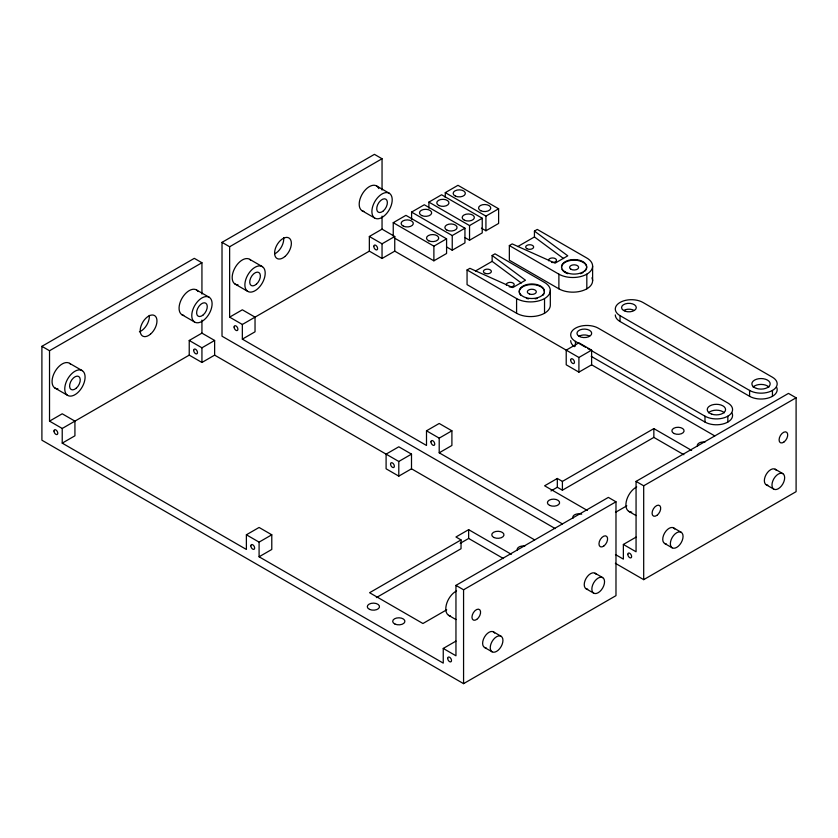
<?xml version="1.0" encoding="UTF-8"?>
<svg xmlns="http://www.w3.org/2000/svg" width="838" height="838" viewBox="0 0 838 838"><rect width="100%" height="100%" fill="white"/><g stroke="black" fill="none" stroke-linecap="round" stroke-linejoin="round"><path stroke-width="1.26" d="M201.937 262.744L49.526 350.734L49.526 421.137L62.222 428.469L62.222 443.134L246.382 549.456L246.382 534.791L259.089 542.123L259.089 556.788L443.25 663.12L443.25 648.444L455.956 655.787L455.956 585.385L608.367 497.395L615.982 501.794L615.982 595.65L463.571 683.651L41.9 440.201L41.9 346.335L194.311 258.345L201.937 262.744L201.937 294.033M555.269 528.61L222.018 336.206L222.018 242.35L374.429 154.349L382.044 158.749L382.044 190.037M222.018 242.35L229.633 246.749L382.044 158.749M49.526 421.137L62.222 413.794L74.928 421.137L74.928 435.802L62.222 443.134M189.231 355.134L189.231 340.469L201.937 333.136L214.633 340.469L214.633 355.134L201.937 362.466L189.231 355.134L62.222 428.469M229.633 317.141L242.339 309.809L255.035 317.141L255.035 331.806L242.339 339.139L242.339 324.474L229.633 317.141L229.633 246.749M369.349 251.149L369.349 236.484L382.044 229.151L394.75 236.484L394.75 251.149L382.044 258.481L369.349 251.149L242.339 324.474M393.242 236.127L393.242 222.688L405.938 215.356L446.581 238.82L446.581 253.485L433.885 260.817L394.373 238.002M411.594 219.42L411.594 212.087L424.3 204.755L464.943 228.219L464.943 242.884L452.237 250.216L446.602 246.959M428.899 208.212L428.899 202.105L441.595 194.772L482.238 218.236L482.238 232.901L469.542 240.234L465.027 237.625M445.282 197.527L445.282 192.646L457.977 185.313L498.62 208.777L498.62 223.442L485.925 230.775L481.41 228.166M189.231 340.469L201.937 347.801L214.633 340.469M369.349 236.484L382.044 243.816L394.75 236.484M393.242 222.688L433.885 246.152L446.581 238.82M411.594 212.087L452.237 235.551L464.943 228.219M428.899 202.105L469.542 225.569L482.238 218.236M445.282 192.646L485.925 216.11L498.62 208.777M550.315 290.503L550.315 305.168A19.756 11.407 0 0 1 538.122 315.716A19.756 11.407 0 0 1 516.585 313.244L467.059 284.637L467.059 269.972L469.909 268.328L512.783 287.57L525.478 280.238L492.136 255.496L494.996 253.841L544.532 282.437A19.756 11.407 0 0 1 544.532 298.569L544.532 313.244M591.932 277.807A19.756 11.407 0 0 1 582.724 290.639A19.756 11.407 0 0 1 558.883 288.827L509.347 260.22L509.347 245.555L512.207 243.91L555.07 263.153L567.766 255.82L534.435 231.079L537.284 229.423L586.82 258.02A19.756 11.407 0 0 1 586.82 274.162L586.82 288.827M475.471 270.988L492.136 261.362L492.136 255.496M517.758 246.571L534.435 236.945L534.435 231.079M246.382 534.791L259.089 527.458L271.784 534.791L271.784 549.456L259.089 556.788M242.339 339.139L426.5 445.47L426.5 430.805L439.206 423.473L451.902 430.805L451.902 445.47L439.206 452.803L439.206 438.138L451.902 430.805M259.089 542.123L271.784 534.791M214.633 355.134L398.794 461.466L411.5 454.133L411.5 468.798L534.654 539.892M394.75 251.149L578.911 357.47L591.618 350.137L591.618 364.802L714.772 435.907M411.5 454.133L398.794 446.801L386.098 454.133L386.098 468.798L398.794 476.131L411.5 468.798M591.618 350.137L578.911 342.805L566.216 350.137L566.216 364.802L578.911 372.135L591.618 364.802M511.348 554.306L468.651 529.658L455.956 536.99L461.036 539.923L461.036 548.722L376.356 597.609M691.633 450.415L653.85 428.606L562.403 481.4L557.322 478.467L544.616 485.799L587.312 510.447M461.036 539.923L369.589 592.717L422.928 623.514L446.706 609.792M460.188 543.349L468.651 538.457L503.481 558.569M550.975 490.932L557.322 487.266L562.403 490.199L653.85 437.405L683.86 454.72M615.459 554.557L623.367 559.124L623.367 544.459L636.063 551.792L636.063 481.4L788.474 393.399L796.1 397.799L796.1 491.665L643.689 579.655L615.354 563.293M455.956 585.385L463.571 589.784L615.982 501.794M636.063 481.4L643.689 485.799L796.1 397.799M615.501 512.343L626.814 505.806M443.25 648.444L455.956 641.112M623.367 544.459L636.063 537.127M509.347 245.555L558.883 274.162A19.756 11.407 0 0 0 586.82 274.162M620.036 315.643L749.591 390.435A16.163 9.333 0 0 0 772.447 390.435A16.163 9.333 0 0 0 772.447 377.236L642.903 302.434A16.163 9.333 0 0 0 620.036 302.434A16.163 9.333 0 0 0 620.036 315.643L620.036 321.509L749.591 396.301A16.163 9.333 0 0 0 769.106 397.778A16.163 9.333 0 0 0 776.637 387.282M376.754 186.046L389.461 193.379A14.372 8.296 -60 0 1 384.37 215.764A14.372 8.296 -60 0 1 372.323 207.908A14.372 8.296 -60 0 1 389.461 193.379M467.059 269.972L516.585 298.569A19.756 11.407 0 0 0 544.532 298.569M361.943 210.663L374.638 217.995M727.845 422.048L727.845 416.182A16.163 9.333 0 0 0 727.845 402.984L598.29 328.192A16.163 9.333 0 0 0 575.434 328.192A16.163 9.333 0 0 0 575.434 341.391L585.573 347.246M587.826 348.545L704.978 416.182A16.163 9.333 0 0 0 727.845 416.182M591.209 356.36L704.978 422.048A16.163 9.333 0 0 0 724.493 423.536A16.163 9.333 0 0 0 732.024 413.04M775.192 469.217L782.807 473.617A8.977 5.185 -60 0 1 779.958 487.527A8.977 5.185 -60 0 1 772.186 483.044A8.977 5.185 -60 0 1 782.807 473.617M766.204 484.773L773.83 489.172M249.745 259.371L262.451 266.704A14.372 8.296 -60 0 1 257.36 289.089A14.372 8.296 -60 0 1 245.314 281.233A14.372 8.296 -60 0 1 262.451 266.704M673.584 527.888L681.2 532.287A8.977 5.185 -60 0 1 678.351 546.198A8.977 5.185 -60 0 1 670.578 541.704A8.977 5.185 -60 0 1 681.2 532.287M234.933 283.988L247.629 291.32M628.657 511.306L636.073 515.58M664.597 543.443L672.223 547.843M196.637 290.032L209.343 297.364A14.372 8.296 -60 0 1 204.252 319.76A14.372 8.296 -60 0 1 192.206 311.893A14.372 8.296 -60 0 1 209.343 297.364M426.5 430.805L439.206 438.138M439.206 452.803L562.361 523.897M181.825 314.648L194.521 321.981M595.074 573.213L602.69 577.612A8.977 5.185 -60 0 1 599.84 591.523A8.977 5.185 -60 0 1 592.068 587.029A8.977 5.185 -60 0 1 602.69 577.612M586.087 588.768L593.713 593.168M41.9 346.335L49.526 350.734M69.627 363.357L82.334 370.689A14.372 8.296 -60 0 1 77.243 393.085A14.372 8.296 -60 0 1 65.196 385.229A14.372 8.296 -60 0 1 82.334 370.689M493.467 631.873L501.082 636.272A8.977 5.185 -60 0 1 498.233 650.183A8.977 5.185 -60 0 1 490.46 645.689A8.977 5.185 -60 0 1 501.082 636.272M54.816 387.973L67.511 395.306M448.54 615.291L455.956 619.575M484.479 647.428L492.105 651.828M534.435 236.945L563.607 258.596M492.136 261.362L521.309 283.014M772.447 390.435L772.447 396.301M749.591 390.435L749.591 396.301M704.978 416.182L704.978 422.048M653.85 428.606L653.85 437.405M643.689 485.799L643.689 579.655M592.613 266.086L592.613 280.761M578.911 357.47L578.911 372.135M575.434 341.391L575.434 346.084M562.403 481.4L562.403 490.199M558.883 274.162L558.883 288.827M557.322 478.467L557.322 487.266M516.585 298.569L516.585 313.244M485.925 216.11L485.925 230.775M469.542 225.569L469.542 240.234M468.651 529.658L468.651 538.457M463.571 589.784L463.571 683.651M452.237 235.551L452.237 250.216M433.885 246.152L433.885 260.817M398.794 461.466L398.794 476.131M382.044 216.11L382.044 229.151M382.044 243.816L382.044 258.481M201.937 320.106L201.937 333.136M201.937 347.801L201.937 362.466M620.036 321.509A16.163 9.333 0 0 1 615.302 314.91M753.09 387.051A9.166 5.29 0 0 1 768.949 387.051M623.723 310.427A7.364 4.253 0 0 1 634.136 310.427M574.48 346.66A16.163 9.333 0 0 1 570.699 340.657M708.477 412.809A9.166 5.29 0 0 1 724.346 412.809M579.121 336.185A7.364 4.253 0 0 1 589.533 336.185M561.544 267.406A12.57 7.259 0 0 1 577.372 260.398A12.57 7.259 0 0 1 585.008 271.041M583.007 272.549A12.57 7.259 0 0 1 580.409 273.701M567.829 273.701A12.57 7.259 0 0 1 561.973 269.291M548.712 260.817A3.949 2.284 0 0 1 552.19 257.957A3.949 2.284 0 0 1 556.463 260.419A3.949 2.284 0 0 1 551.509 262.43M543.977 293.709A12.57 7.259 0 0 1 542.72 295.458M537.148 298.401A12.57 7.259 0 0 1 535.084 298.841M528.579 298.841A12.57 7.259 0 0 1 526.515 298.401M520.943 295.458A12.57 7.259 0 0 1 528.579 284.815A12.57 7.259 0 0 1 544.407 291.823M506.424 285.234A3.949 2.284 0 0 1 509.892 282.364A3.949 2.284 0 0 1 514.176 284.836A3.949 2.284 0 0 1 509.211 286.847M283.673 237.803A11.858 6.84 -60 0 1 274.833 253.778M666.21 543.862A8.977 5.185 -60 0 1 664.597 533.073A8.977 5.185 -60 0 1 674.747 529.061M767.818 485.192A8.977 5.185 -60 0 1 766.204 474.402A8.977 5.185 -60 0 1 776.355 470.401M363.901 211.396A14.372 8.296 -60 0 1 362.875 193.054A14.372 8.296 -60 0 1 378.797 188.581M238.013 284.794A14.372 8.296 -60 0 1 234.514 268.715A14.372 8.296 -60 0 1 250.562 260.031M573.014 518.24A6.107 3.53 0 0 1 575.067 514.584A6.107 3.53 0 0 1 581.687 514.186M697.488 446.382A6.107 3.53 0 0 1 704.968 442.066M631.737 512.112A14.372 8.296 -60 0 1 626.227 501.763A14.372 8.296 -60 0 1 636.702 486.92M149.279 315.392A11.858 6.84 -60 0 1 139.401 331.817M486.092 647.847A8.977 5.185 -60 0 1 484.479 637.058A8.977 5.185 -60 0 1 494.63 633.057M587.7 589.187A8.977 5.185 -60 0 1 586.087 578.398A8.977 5.185 -60 0 1 596.237 574.397M57.895 388.78A14.372 8.296 -60 0 1 54.397 372.711A14.372 8.296 -60 0 1 70.444 364.027M183.784 315.392A14.372 8.296 -60 0 1 182.275 297.804A14.372 8.296 -60 0 1 198.135 291.551M517.371 550.367A6.107 3.53 0 0 1 524.85 546.051M450.509 616.035A14.372 8.296 -60 0 1 446.287 604.942A14.372 8.296 -60 0 1 456.584 590.905M756.442 388.413A9.166 5.29 0 0 0 770.185 383.835A9.166 5.29 0 0 0 756.442 379.258A9.166 5.29 0 0 0 756.442 388.413M625.242 311.254A7.364 4.253 0 0 0 636.293 307.567A7.364 4.253 0 0 0 625.242 303.89A7.364 4.253 0 0 0 625.242 311.254M711.829 414.171A9.166 5.29 0 0 0 725.572 409.583A9.166 5.29 0 0 0 711.829 405.005A9.166 5.29 0 0 0 711.829 414.171M579.121 336.331A7.364 4.253 0 0 0 591.439 334.425A7.364 4.253 0 0 0 582.42 329.219A7.364 4.253 0 0 0 579.121 336.331M570.95 269.249A4.494 2.587 0 0 0 578.461 268.087A4.494 2.587 0 0 0 572.962 264.902A4.494 2.587 0 0 0 570.95 269.249M565.231 271.962A12.57 7.259 0 0 0 586.265 268.705A12.57 7.259 0 0 0 570.867 259.811A12.57 7.259 0 0 0 565.231 271.962M526.84 248.656A3.991 2.305 0 0 0 533.523 247.619A3.991 2.305 0 0 0 528.631 244.801A3.991 2.305 0 0 0 526.84 248.656M529.585 294.075A4.494 2.587 0 0 0 536.32 291.823A4.494 2.587 0 0 0 529.585 289.581A4.494 2.587 0 0 0 529.585 294.075M525.541 297.532A12.57 7.259 0 0 0 544.407 291.236A12.57 7.259 0 0 0 525.541 284.951A12.57 7.259 0 0 0 525.541 297.532M485.38 273.439A3.991 2.305 0 0 0 491.372 271.439A3.991 2.305 0 0 0 485.38 269.448A3.991 2.305 0 0 0 485.38 273.439M455.411 196.113A6.107 3.53 0 0 0 465.279 193.924A6.107 3.53 0 0 0 457.066 190.079A6.107 3.53 0 0 0 455.411 196.113M480.813 210.778A6.107 3.53 0 0 0 490.68 208.589A6.107 3.53 0 0 0 482.468 204.744A6.107 3.53 0 0 0 480.813 210.778M439.028 205.572A6.107 3.53 0 0 0 448.896 203.383A6.107 3.53 0 0 0 440.683 199.538A6.107 3.53 0 0 0 439.028 205.572M464.43 220.237A6.107 3.53 0 0 0 474.298 218.048A6.107 3.53 0 0 0 466.085 214.203A6.107 3.53 0 0 0 464.43 220.237M421.724 215.565A6.107 3.53 0 0 0 431.601 213.376A6.107 3.53 0 0 0 423.379 209.531A6.107 3.53 0 0 0 421.724 215.565M447.125 230.23A6.107 3.53 0 0 0 457.003 228.041A6.107 3.53 0 0 0 448.78 224.196A6.107 3.53 0 0 0 447.125 230.23M403.371 226.155A6.107 3.53 0 0 0 413.239 223.976A6.107 3.53 0 0 0 405.026 220.132A6.107 3.53 0 0 0 403.371 226.155M428.773 240.831A6.107 3.53 0 0 0 438.641 238.641A6.107 3.53 0 0 0 430.428 234.797A6.107 3.53 0 0 0 428.773 240.831M656.845 515.422A6.107 3.53 -60 0 0 659.883 505.785A6.107 3.53 -60 0 0 652.446 510.981A6.107 3.53 -60 0 0 656.845 515.422M783.855 442.097A6.107 3.53 -60 0 0 786.892 432.45A6.107 3.53 -60 0 0 779.455 437.646A6.107 3.53 -60 0 0 783.855 442.097M284.899 256.533A11.858 6.84 -60 0 0 289.089 238.055A11.858 6.84 -60 0 0 274.958 250.049A11.858 6.84 -60 0 0 284.899 256.533M373.79 246.382A2.692 1.561 60 0 0 376.65 249.934A2.692 1.561 60 0 0 376.65 246.121A2.692 1.561 60 0 0 373.79 246.382M570.657 360.036A2.692 1.561 60 0 0 573.517 363.598A2.692 1.561 60 0 0 573.517 359.785A2.692 1.561 60 0 0 570.657 360.036M549.665 505.408A6.107 3.53 0 0 0 559.543 503.219A6.107 3.53 0 0 0 551.32 499.375A6.107 3.53 0 0 0 549.665 505.408M674.14 433.539A6.107 3.53 0 0 0 684.018 431.35A6.107 3.53 0 0 0 675.795 427.506A6.107 3.53 0 0 0 674.14 433.539M234.085 327.04A2.692 1.561 60 0 0 236.945 330.601A2.692 1.561 60 0 0 236.945 326.789A2.692 1.561 60 0 0 234.085 327.04M430.952 441.856A2.692 1.561 60 0 0 433.801 445.407A2.692 1.561 60 0 0 433.801 441.605A2.692 1.561 60 0 0 430.952 441.856M627.809 554.358A2.692 1.561 60 0 0 630.668 557.919A2.692 1.561 60 0 0 630.668 554.107A2.692 1.561 60 0 0 627.809 554.358M383.427 210.83A7.542 4.358 -60 0 0 385.826 199.151A7.542 4.358 -60 0 0 376.901 207.059A7.542 4.358 -60 0 0 383.427 210.83M256.418 284.166A7.542 4.358 -60 0 0 258.816 272.476A7.542 4.358 -60 0 0 249.892 280.395A7.542 4.358 -60 0 0 256.418 284.166M476.728 619.418A6.107 3.53 -60 0 0 479.765 609.771A6.107 3.53 -60 0 0 472.328 614.966A6.107 3.53 -60 0 0 476.728 619.418M603.737 546.093A6.107 3.53 -60 0 0 606.775 536.446A6.107 3.53 -60 0 0 599.338 541.641A6.107 3.53 -60 0 0 603.737 546.093M150.505 334.121A11.858 6.84 -60 0 0 154.695 315.654A11.858 6.84 -60 0 0 140.564 327.637A11.858 6.84 -60 0 0 150.505 334.121M193.672 350.368A2.692 1.561 60 0 0 196.532 353.929A2.692 1.561 60 0 0 196.532 350.116A2.692 1.561 60 0 0 193.672 350.368M390.539 464.032A2.692 1.561 60 0 0 393.399 467.583A2.692 1.561 60 0 0 393.399 463.77A2.692 1.561 60 0 0 390.539 464.032M369.548 609.394A6.107 3.53 0 0 0 379.425 607.204A6.107 3.53 0 0 0 371.203 603.36A6.107 3.53 0 0 0 369.548 609.394M394.949 624.059A6.107 3.53 0 0 0 404.827 621.869A6.107 3.53 0 0 0 396.604 618.025A6.107 3.53 0 0 0 394.949 624.059M494.022 537.535A6.107 3.53 0 0 0 503.9 535.346A6.107 3.53 0 0 0 495.677 531.502A6.107 3.53 0 0 0 494.022 537.535M53.967 431.036A2.692 1.561 60 0 0 56.827 434.587A2.692 1.561 60 0 0 56.827 430.774A2.692 1.561 60 0 0 53.967 431.036M250.834 545.842A2.692 1.561 60 0 0 253.684 549.403A2.692 1.561 60 0 0 253.684 545.59A2.692 1.561 60 0 0 250.834 545.842M447.691 658.354A2.692 1.561 60 0 0 450.551 661.905A2.692 1.561 60 0 0 450.551 658.092A2.692 1.561 60 0 0 447.691 658.354M76.3 388.151A7.542 4.358 -60 0 0 78.699 376.471A7.542 4.358 -60 0 0 69.774 384.38A7.542 4.358 -60 0 0 76.3 388.151M203.309 314.826A7.542 4.358 -60 0 0 205.708 303.136A7.542 4.358 -60 0 0 196.783 311.055A7.542 4.358 -60 0 0 203.309 314.826"/></g></svg>
